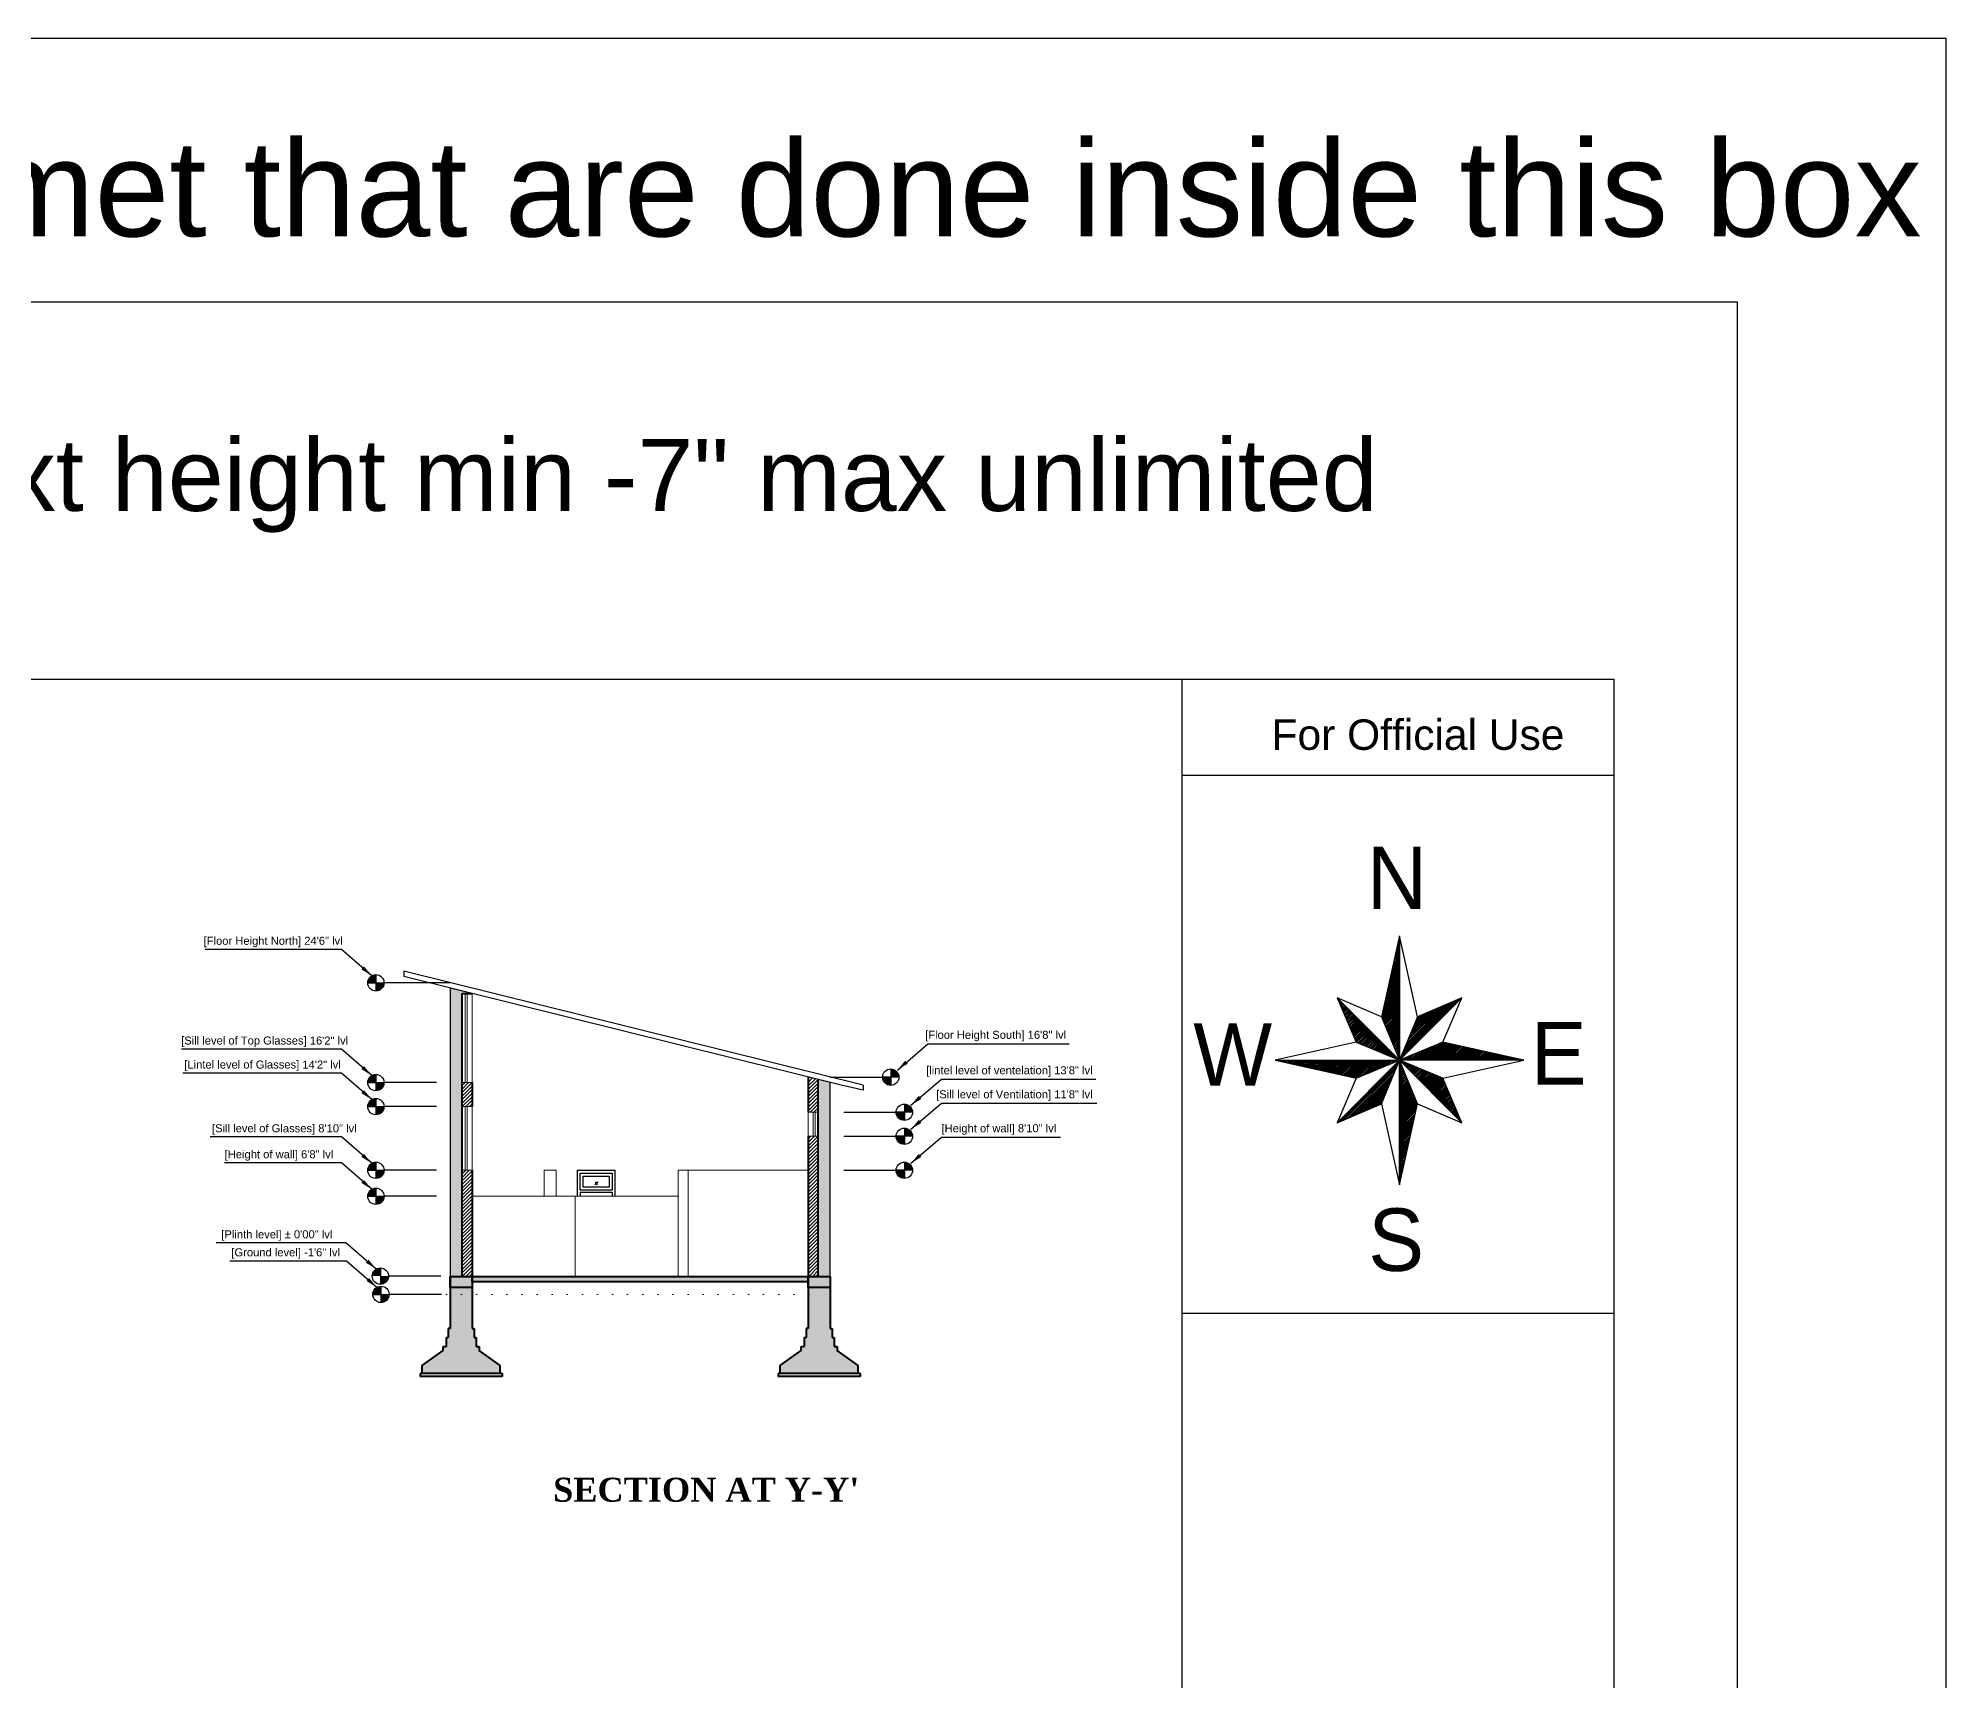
# Model space of a CAD drawing. Header units: inches. Extents: x -6800 to 96653, y -25814 to 17379.
# Drawn here: x 35333 to 37240, y 690 to 2332 of the extents above; entities that cross this region are included whole.
import ezdxf

# ---------------------------------------------------------------- set-up
doc = ezdxf.new("R2010")
doc.units = ezdxf.units.IN
doc.header["$MEASUREMENT"] = 0
doc.linetypes.add('ACAD_ISO07W100', pattern=[3, 0, -3])
doc.layers.add('0 @ 1', color=7, linetype='Continuous')
doc.layers.add('doors', color=52, linetype='Continuous')
for name, color, linetype, lineweight in [('dimension', 50, 'Continuous', 20), ('furniture', 44, 'Continuous', 15), ('Page Format', 7, 'Continuous', 25), ('section', 24, 'Continuous', 40), ('Win ele', 211, 'Continuous', 15), ('windows', 4, 'Continuous', 13)]:
    doc.layers.add(name, color=color, linetype=linetype, lineweight=lineweight)
doc.styles.add('GOTHICE', font='gothice')
doc.styles.get("Standard").update_dxf_attribs({"font": 'arial.ttf'})
doc.dimstyles.get("Standard").update_dxf_attribs({"dimtxt": 7, "dimasz": 4, "dimexe": 2, "dimexo": 2, "dimgap": 2, "dimtad": 1, "dimdec": 0, "dimzin": 0, "dimdsep": 46, "dimlunit": 4, "dimtxsty": 'Standard', "dimblk": 'ARCHTICK', "dimcen": 0.25, "dimclrd": 256, "dimclre": 256, "dimclrt": 256, "dimadec": 0, "dimazin": 0, "dimtfac": 1, "dimtdec": 0, "dimtofl": 0, "dimtmove": 0, "dimatfit": 3, "dimfxl": 1, "dimfxlon": 1, "dimtolj": 1, "dimtzin": 0, "dimlwd": -1, "dimlwe": -1, "dimarcsym": 1})

# ---------------------------------------------------------------- blocks, each defined once
blk = doc.blocks.new('_ArchTick')
at = {"color": 0, "linetype": 'ByBlock', "const_width": 0.15}
blk.add_lwpolyline([(-0.5, -0.5), (0.5, 0.5)], dxfattribs=at)
blk = doc.blocks.new('*X360')
at = {"color": 0}
for p, q in [((15.32, 10.228), (16.001, 10.909)), ((15.332, 10.259), (15.97, 10.896)), ((15.345, 10.289), (15.939, 10.883)), ((15.357, 10.319), (15.908, 10.87)), ((15.37, 10.349), (15.877, 10.857)), ((15.382, 10.379), (15.846, 10.843)), ((15.395, 10.409), (15.815, 10.83)), ((15.407, 10.44), (15.784, 10.817)), ((15.42, 10.47), (15.754, 10.804)), ((15.432, 10.5), (15.723, 10.791)), ((15.445, 10.53), (15.692, 10.777)), ((15.457, 10.56), (15.661, 10.764)), ((15.47, 10.591), (15.63, 10.751)), ((15.482, 10.621), (15.599, 10.738)), ((15.495, 10.651), (15.568, 10.725)), ((15.507, 10.681), (15.537, 10.711))]:
    blk.add_line(p, q, dxfattribs=at)
blk = doc.blocks.new('*X359')
at = {"color": 0}
for p, q in [((15.361, 10.217), (15.393, 10.249)), ((15.378, 10.217), (15.424, 10.262)), ((15.396, 10.217), (15.454, 10.274)), ((15.414, 10.217), (15.484, 10.287)), ((15.432, 10.217), (15.514, 10.299)), ((15.449, 10.217), (15.544, 10.312)), ((15.467, 10.217), (15.574, 10.324)), ((15.485, 10.217), (15.605, 10.337)), ((15.502, 10.217), (15.635, 10.349)), ((15.52, 10.217), (15.665, 10.362)), ((15.538, 10.217), (15.695, 10.374)), ((15.555, 10.217), (15.725, 10.387)), ((15.573, 10.217), (15.756, 10.399)), ((15.591, 10.217), (15.786, 10.412)), ((15.608, 10.217), (15.808, 10.416)), ((15.626, 10.217), (15.822, 10.413)), ((15.644, 10.217), (15.837, 10.41)), ((15.661, 10.217), (15.851, 10.406)), ((15.679, 10.217), (15.866, 10.403)), ((15.697, 10.217), (15.88, 10.4)), ((15.714, 10.217), (15.895, 10.397)), ((15.732, 10.217), (15.909, 10.394)), ((15.75, 10.217), (15.924, 10.39)), ((15.767, 10.217), (15.938, 10.387)), ((15.785, 10.217), (15.952, 10.384)), ((15.803, 10.217), (15.967, 10.381)), ((15.82, 10.217), (15.981, 10.378)), ((15.838, 10.217), (15.996, 10.374)), ((15.856, 10.217), (16.01, 10.371)), ((15.873, 10.217), (16.025, 10.368)), ((15.891, 10.217), (16.039, 10.365)), ((15.909, 10.217), (16.054, 10.362)), ((15.926, 10.217), (16.068, 10.358)), ((15.944, 10.217), (16.083, 10.355)), ((15.962, 10.217), (16.097, 10.352)), ((15.98, 10.217), (16.112, 10.349)), ((15.997, 10.217), (16.126, 10.346)), ((16.015, 10.217), (16.141, 10.342)), ((16.033, 10.217), (16.155, 10.339)), ((16.05, 10.217), (16.17, 10.336)), ((16.068, 10.217), (16.184, 10.333)), ((16.086, 10.217), (16.198, 10.329)), ((16.103, 10.217), (16.213, 10.326)), ((16.121, 10.217), (16.227, 10.323)), ((16.139, 10.217), (16.242, 10.32)), ((16.156, 10.217), (16.256, 10.317)), ((16.174, 10.217), (16.271, 10.313)), ((16.192, 10.217), (16.285, 10.31)), ((16.209, 10.217), (16.3, 10.307)), ((16.227, 10.217), (16.314, 10.304)), ((16.245, 10.217), (16.329, 10.301)), ((16.262, 10.217), (16.343, 10.297)), ((16.28, 10.217), (16.358, 10.294)), ((16.298, 10.217), (16.372, 10.291)), ((16.315, 10.217), (16.387, 10.288)), ((16.333, 10.217), (16.401, 10.285)), ((16.351, 10.217), (16.415, 10.281)), ((16.368, 10.217), (16.43, 10.278)), ((16.386, 10.217), (16.444, 10.275)), ((16.404, 10.217), (16.459, 10.272)), ((16.421, 10.217), (16.473, 10.269)), ((16.439, 10.217), (16.488, 10.265)), ((16.457, 10.217), (16.502, 10.262)), ((16.474, 10.217), (16.517, 10.259)), ((16.492, 10.217), (16.531, 10.256)), ((16.51, 10.217), (16.546, 10.252)), ((16.528, 10.217), (16.56, 10.249)), ((15.325, 10.217), (15.333, 10.224)), ((15.343, 10.217), (15.363, 10.237)), ((16.545, 10.217), (16.575, 10.246)), ((16.563, 10.217), (16.589, 10.243)), ((16.581, 10.217), (16.604, 10.24)), ((16.598, 10.217), (16.618, 10.236)), ((16.616, 10.217), (16.633, 10.233)), ((16.634, 10.217), (16.647, 10.23)), ((16.651, 10.217), (16.661, 10.227)), ((16.669, 10.217), (16.676, 10.224)), ((16.687, 10.217), (16.69, 10.22)), ((16.704, 10.217), (16.705, 10.217))]:
    blk.add_line(p, q, dxfattribs=at)
blk = doc.blocks.new('*X358')
at = {"color": 0}
for p, q in [((15.32, 10.211), (15.322, 10.213)), ((15.329, 10.202), (15.335, 10.208)), ((15.338, 10.194), (15.347, 10.203)), ((15.347, 10.185), (15.36, 10.198)), ((15.355, 10.176), (15.372, 10.193)), ((15.364, 10.167), (15.385, 10.188)), ((15.373, 10.158), (15.397, 10.182)), ((15.382, 10.149), (15.41, 10.177)), ((15.391, 10.141), (15.422, 10.172)), ((15.4, 10.132), (15.435, 10.167)), ((15.408, 10.123), (15.447, 10.162)), ((15.417, 10.114), (15.46, 10.156)), ((15.426, 10.105), (15.472, 10.151)), ((15.435, 10.096), (15.485, 10.146)), ((15.444, 10.087), (15.497, 10.141)), ((15.453, 10.079), (15.51, 10.136)), ((15.461, 10.07), (15.522, 10.131)), ((15.47, 10.061), (15.535, 10.125)), ((15.479, 10.052), (15.547, 10.12)), ((15.488, 10.043), (15.56, 10.115)), ((15.497, 10.034), (15.572, 10.11)), ((15.506, 10.026), (15.585, 10.105)), ((15.515, 10.017), (15.597, 10.1)), ((15.523, 10.008), (15.61, 10.094)), ((15.532, 9.999), (15.622, 10.089)), ((15.541, 9.99), (15.635, 10.084)), ((15.55, 9.981), (15.647, 10.079)), ((15.559, 9.973), (15.66, 10.074)), ((15.568, 9.964), (15.672, 10.068)), ((15.576, 9.955), (15.685, 10.063)), ((15.585, 9.946), (15.697, 10.058)), ((15.594, 9.937), (15.71, 10.053)), ((15.603, 9.928), (15.722, 10.048)), ((15.612, 9.92), (15.735, 10.043)), ((15.621, 9.911), (15.747, 10.037)), ((15.629, 9.902), (15.76, 10.032)), ((15.638, 9.893), (15.772, 10.027)), ((15.647, 9.884), (15.785, 10.022)), ((15.656, 9.875), (15.797, 10.017)), ((15.665, 9.867), (15.804, 10.006)), ((15.674, 9.858), (15.81, 9.994)), ((15.682, 9.849), (15.815, 9.981)), ((15.691, 9.84), (15.82, 9.969)), ((15.7, 9.831), (15.826, 9.957)), ((15.709, 9.822), (15.831, 9.944)), ((15.718, 9.813), (15.836, 9.932)), ((15.727, 9.805), (15.841, 9.919)), ((15.735, 9.796), (15.847, 9.907)), ((15.744, 9.787), (15.852, 9.895)), ((15.753, 9.778), (15.857, 9.882)), ((15.762, 9.769), (15.863, 9.87)), ((15.771, 9.76), (15.868, 9.857)), ((15.78, 9.752), (15.873, 9.845)), ((15.789, 9.743), (15.878, 9.833)), ((15.797, 9.734), (15.884, 9.82)), ((15.806, 9.725), (15.889, 9.808)), ((15.815, 9.716), (15.894, 9.796)), ((15.824, 9.707), (15.9, 9.783)), ((15.833, 9.699), (15.905, 9.771)), ((15.842, 9.69), (15.91, 9.758)), ((15.85, 9.681), (15.916, 9.746)), ((15.859, 9.672), (15.921, 9.734)), ((15.868, 9.663), (15.926, 9.721)), ((15.877, 9.654), (15.931, 9.709)), ((15.886, 9.646), (15.937, 9.696)), ((15.895, 9.637), (15.942, 9.684)), ((15.903, 9.628), (15.947, 9.672)), ((15.912, 9.619), (15.953, 9.659)), ((15.921, 9.61), (15.958, 9.647)), ((15.93, 9.601), (15.963, 9.635)), ((15.939, 9.592), (15.968, 9.622)), ((15.948, 9.584), (15.974, 9.61)), ((15.956, 9.575), (15.979, 9.597)), ((15.965, 9.566), (15.984, 9.585)), ((15.974, 9.557), (15.99, 9.573)), ((15.983, 9.548), (15.995, 9.56)), ((15.992, 9.539), (16, 9.548)), ((16.001, 9.531), (16.006, 9.535)), ((16.009, 9.522), (16.011, 9.523))]:
    blk.add_line(p, q, dxfattribs=at)
blk = doc.blocks.new('*X357')
at = {"color": 0}
for p, q in [((15.315, 10.206), (15.318, 10.209)), ((15.315, 10.188), (15.323, 10.196)), ((15.315, 10.17), (15.328, 10.184)), ((15.315, 10.153), (15.333, 10.171)), ((15.315, 10.135), (15.339, 10.159)), ((15.315, 10.117), (15.344, 10.146)), ((15.315, 10.1), (15.349, 10.134)), ((15.315, 10.082), (15.354, 10.121)), ((15.315, 10.064), (15.359, 10.109)), ((15.315, 10.047), (15.364, 10.096)), ((15.315, 10.029), (15.37, 10.084)), ((15.315, 10.011), (15.375, 10.071)), ((15.315, 9.994), (15.38, 10.059)), ((15.315, 9.976), (15.385, 10.046)), ((15.315, 9.958), (15.39, 10.034)), ((15.315, 9.941), (15.395, 10.021)), ((15.315, 9.923), (15.401, 10.009)), ((15.315, 9.905), (15.406, 9.996)), ((15.315, 9.888), (15.411, 9.984)), ((15.315, 9.87), (15.416, 9.971)), ((15.315, 9.852), (15.421, 9.959)), ((15.315, 9.835), (15.427, 9.946)), ((15.315, 9.817), (15.432, 9.934)), ((15.315, 9.799), (15.437, 9.921)), ((15.315, 9.782), (15.442, 9.909)), ((15.315, 9.764), (15.447, 9.896)), ((15.315, 9.746), (15.452, 9.884)), ((15.315, 9.729), (15.458, 9.871)), ((15.315, 9.711), (15.463, 9.859)), ((15.315, 9.693), (15.468, 9.846)), ((15.315, 9.676), (15.473, 9.834)), ((15.315, 9.658), (15.478, 9.821)), ((15.315, 9.64), (15.484, 9.809)), ((15.315, 9.622), (15.489, 9.796)), ((15.315, 9.605), (15.494, 9.784)), ((15.315, 9.587), (15.499, 9.771)), ((15.315, 9.569), (15.504, 9.759)), ((15.315, 9.552), (15.509, 9.746)), ((15.315, 9.534), (15.515, 9.734)), ((15.315, 9.516), (15.512, 9.714)), ((15.315, 9.499), (15.507, 9.691)), ((15.315, 9.481), (15.502, 9.668)), ((15.315, 9.463), (15.497, 9.646)), ((15.315, 9.446), (15.492, 9.623)), ((15.315, 9.428), (15.487, 9.6)), ((15.315, 9.41), (15.482, 9.577)), ((15.315, 9.393), (15.477, 9.555)), ((15.315, 9.375), (15.472, 9.532)), ((15.315, 9.357), (15.467, 9.509)), ((15.315, 9.34), (15.462, 9.487)), ((15.315, 9.322), (15.457, 9.464)), ((15.315, 9.304), (15.452, 9.441)), ((15.315, 9.287), (15.447, 9.418)), ((15.315, 9.269), (15.442, 9.396)), ((15.315, 9.251), (15.436, 9.373)), ((15.315, 9.234), (15.431, 9.35)), ((15.315, 9.216), (15.426, 9.328)), ((15.315, 9.198), (15.421, 9.305)), ((15.315, 9.181), (15.416, 9.282)), ((15.315, 9.163), (15.411, 9.259)), ((15.315, 9.145), (15.406, 9.237)), ((15.315, 9.128), (15.401, 9.214)), ((15.315, 9.11), (15.396, 9.191)), ((15.315, 9.092), (15.391, 9.169)), ((15.315, 9.074), (15.386, 9.146)), ((15.315, 9.057), (15.381, 9.123)), ((15.315, 9.039), (15.376, 9.1)), ((15.315, 9.021), (15.371, 9.078)), ((15.315, 9.004), (15.366, 9.055)), ((15.315, 8.986), (15.361, 9.032)), ((15.315, 8.968), (15.356, 9.01)), ((15.315, 8.951), (15.351, 8.987)), ((15.315, 8.933), (15.346, 8.964)), ((15.315, 8.915), (15.341, 8.941)), ((15.315, 8.898), (15.336, 8.919)), ((15.315, 8.88), (15.331, 8.896)), ((15.315, 8.862), (15.326, 8.873)), ((15.315, 8.845), (15.321, 8.851)), ((15.315, 8.827), (15.316, 8.828))]:
    blk.add_line(p, q, dxfattribs=at)
blk = doc.blocks.new('*X356')
at = {"color": 0}
for p, q in [((14.635, 9.527), (15.307, 10.198)), ((14.666, 9.54), (15.295, 10.168)), ((14.697, 9.553), (15.282, 10.138)), ((14.728, 9.566), (15.27, 10.108)), ((14.759, 9.579), (15.257, 10.078)), ((14.79, 9.593), (15.245, 10.047)), ((14.821, 9.606), (15.232, 10.017)), ((14.852, 9.619), (15.22, 9.987)), ((14.882, 9.632), (15.207, 9.957)), ((14.913, 9.645), (15.195, 9.927)), ((14.944, 9.659), (15.182, 9.896)), ((14.975, 9.672), (15.17, 9.866)), ((15.006, 9.685), (15.157, 9.836)), ((15.037, 9.698), (15.145, 9.806)), ((15.068, 9.711), (15.132, 9.776)), ((15.099, 9.725), (15.12, 9.746))]:
    blk.add_line(p, q, dxfattribs=at)
blk = doc.blocks.new('*X355')
at = {"color": 0}
for p, q in [((13.928, 10.215), (13.929, 10.217)), ((13.942, 10.212), (13.947, 10.217)), ((13.957, 10.209), (13.964, 10.217)), ((13.971, 10.206), (13.982, 10.217)), ((13.985, 10.202), (14, 10.217)), ((14, 10.199), (14.017, 10.217)), ((14.014, 10.196), (14.035, 10.217)), ((14.029, 10.193), (14.053, 10.217)), ((14.043, 10.19), (14.07, 10.217)), ((14.058, 10.186), (14.088, 10.217)), ((14.072, 10.183), (14.106, 10.217)), ((14.087, 10.18), (14.123, 10.217)), ((14.101, 10.177), (14.141, 10.217)), ((14.116, 10.174), (14.159, 10.217)), ((14.13, 10.17), (14.176, 10.217)), ((14.145, 10.167), (14.194, 10.217)), ((14.159, 10.164), (14.212, 10.217)), ((14.174, 10.161), (14.229, 10.217)), ((14.188, 10.158), (14.247, 10.217)), ((14.203, 10.154), (14.265, 10.217)), ((14.217, 10.151), (14.282, 10.217)), ((14.231, 10.148), (14.3, 10.217)), ((14.246, 10.145), (14.318, 10.217)), ((14.26, 10.142), (14.335, 10.217)), ((14.275, 10.138), (14.353, 10.217)), ((14.289, 10.135), (14.371, 10.217)), ((14.304, 10.132), (14.389, 10.217)), ((14.318, 10.129), (14.406, 10.217)), ((14.333, 10.125), (14.424, 10.217)), ((14.347, 10.122), (14.442, 10.217)), ((14.362, 10.119), (14.459, 10.217)), ((14.376, 10.116), (14.477, 10.217)), ((14.391, 10.113), (14.495, 10.217)), ((14.405, 10.109), (14.512, 10.217)), ((14.42, 10.106), (14.53, 10.217)), ((14.434, 10.103), (14.548, 10.217)), ((14.449, 10.1), (14.565, 10.217)), ((14.463, 10.097), (14.583, 10.217)), ((14.477, 10.093), (14.601, 10.217)), ((14.492, 10.09), (14.618, 10.217)), ((14.506, 10.087), (14.636, 10.217)), ((14.521, 10.084), (14.654, 10.217)), ((14.535, 10.081), (14.671, 10.217)), ((14.55, 10.077), (14.689, 10.217)), ((14.564, 10.074), (14.707, 10.217)), ((14.579, 10.071), (14.724, 10.217)), ((14.593, 10.068), (14.742, 10.217)), ((14.608, 10.065), (14.76, 10.217)), ((14.622, 10.061), (14.777, 10.217)), ((14.637, 10.058), (14.795, 10.217)), ((14.651, 10.055), (14.813, 10.217)), ((14.666, 10.052), (14.83, 10.217)), ((14.68, 10.048), (14.848, 10.217)), ((14.694, 10.045), (14.866, 10.217)), ((14.709, 10.042), (14.883, 10.217)), ((14.723, 10.039), (14.901, 10.217)), ((14.738, 10.036), (14.919, 10.217)), ((14.752, 10.032), (14.937, 10.217)), ((14.767, 10.029), (14.954, 10.217)), ((14.781, 10.026), (14.972, 10.217)), ((14.796, 10.023), (14.99, 10.217)), ((14.81, 10.02), (15.007, 10.217)), ((14.825, 10.016), (15.025, 10.217)), ((14.85, 10.024), (15.043, 10.217)), ((14.88, 10.037), (15.06, 10.217)), ((14.911, 10.049), (15.078, 10.217)), ((14.941, 10.062), (15.096, 10.217)), ((14.971, 10.074), (15.113, 10.217)), ((15.001, 10.087), (15.131, 10.217)), ((15.031, 10.099), (15.149, 10.217)), ((15.061, 10.112), (15.166, 10.217)), ((15.092, 10.124), (15.184, 10.217)), ((15.122, 10.137), (15.202, 10.217)), ((15.152, 10.149), (15.219, 10.217)), ((15.182, 10.162), (15.237, 10.217)), ((15.212, 10.174), (15.255, 10.217)), ((15.243, 10.187), (15.272, 10.217)), ((15.273, 10.199), (15.29, 10.217)), ((15.303, 10.212), (15.308, 10.217))]:
    blk.add_line(p, q, dxfattribs=at)
blk = doc.blocks.new('*X354')
at = {"color": 0}
for p, q in [((14.62, 10.907), (14.622, 10.909)), ((14.625, 10.895), (14.631, 10.901)), ((14.63, 10.883), (14.639, 10.892)), ((14.636, 10.87), (14.648, 10.883)), ((14.641, 10.858), (14.657, 10.874)), ((14.646, 10.845), (14.666, 10.865)), ((14.651, 10.833), (14.675, 10.856)), ((14.657, 10.821), (14.684, 10.848)), ((14.662, 10.808), (14.693, 10.839)), ((14.667, 10.796), (14.701, 10.83)), ((14.673, 10.784), (14.71, 10.821)), ((14.678, 10.771), (14.719, 10.812)), ((14.683, 10.759), (14.728, 10.803)), ((14.689, 10.746), (14.737, 10.795)), ((14.694, 10.734), (14.746, 10.786)), ((14.699, 10.722), (14.754, 10.777)), ((14.704, 10.709), (14.763, 10.768)), ((14.71, 10.697), (14.772, 10.759)), ((14.715, 10.685), (14.781, 10.75)), ((14.72, 10.672), (14.79, 10.742)), ((14.726, 10.66), (14.799, 10.733)), ((14.731, 10.647), (14.807, 10.724)), ((14.736, 10.635), (14.816, 10.715)), ((14.741, 10.623), (14.825, 10.706)), ((14.747, 10.61), (14.834, 10.697)), ((14.752, 10.598), (14.843, 10.689)), ((14.757, 10.585), (14.852, 10.68)), ((14.763, 10.573), (14.86, 10.671)), ((14.768, 10.561), (14.869, 10.662)), ((14.773, 10.548), (14.878, 10.653)), ((14.779, 10.536), (14.887, 10.644)), ((14.784, 10.524), (14.896, 10.635)), ((14.789, 10.511), (14.905, 10.627)), ((14.794, 10.499), (14.913, 10.618)), ((14.8, 10.486), (14.922, 10.609)), ((14.805, 10.474), (14.931, 10.6)), ((14.81, 10.462), (14.94, 10.591)), ((14.816, 10.449), (14.949, 10.582)), ((14.821, 10.437), (14.958, 10.574)), ((14.826, 10.424), (14.967, 10.565)), ((14.835, 10.415), (14.975, 10.556)), ((14.847, 10.41), (14.984, 10.547)), ((14.86, 10.405), (14.993, 10.538)), ((14.872, 10.4), (15.002, 10.529)), ((14.885, 10.395), (15.011, 10.521)), ((14.897, 10.389), (15.02, 10.512)), ((14.91, 10.384), (15.028, 10.503)), ((14.922, 10.379), (15.037, 10.494)), ((14.935, 10.374), (15.046, 10.485)), ((14.947, 10.369), (15.055, 10.476)), ((14.96, 10.364), (15.064, 10.468)), ((14.972, 10.358), (15.073, 10.459)), ((14.985, 10.353), (15.081, 10.45)), ((14.997, 10.348), (15.09, 10.441)), ((15.01, 10.343), (15.099, 10.432)), ((15.022, 10.338), (15.108, 10.423)), ((15.035, 10.333), (15.117, 10.415)), ((15.047, 10.327), (15.126, 10.406)), ((15.06, 10.322), (15.134, 10.397)), ((15.072, 10.317), (15.143, 10.388)), ((15.085, 10.312), (15.152, 10.379)), ((15.097, 10.307), (15.161, 10.37)), ((15.11, 10.301), (15.17, 10.361)), ((15.122, 10.296), (15.179, 10.353)), ((15.135, 10.291), (15.187, 10.344)), ((15.147, 10.286), (15.196, 10.335)), ((15.16, 10.281), (15.205, 10.326)), ((15.172, 10.276), (15.214, 10.317)), ((15.185, 10.27), (15.223, 10.308)), ((15.197, 10.265), (15.232, 10.3)), ((15.21, 10.26), (15.241, 10.291)), ((15.222, 10.255), (15.249, 10.282)), ((15.235, 10.25), (15.258, 10.273)), ((15.247, 10.245), (15.267, 10.264)), ((15.26, 10.239), (15.276, 10.255)), ((15.272, 10.234), (15.285, 10.247)), ((15.285, 10.229), (15.294, 10.238)), ((15.297, 10.224), (15.302, 10.229)), ((15.31, 10.219), (15.311, 10.22))]:
    blk.add_line(p, q, dxfattribs=at)
blk = doc.blocks.new('*X353')
at = {"color": 0}
for p, q in [((15.293, 11.51), (15.315, 11.532)), ((15.298, 11.532), (15.315, 11.549)), ((15.303, 11.555), (15.315, 11.567)), ((15.308, 11.578), (15.315, 11.585)), ((15.313, 11.6), (15.315, 11.602)), ((15.232, 11.237), (15.315, 11.32)), ((15.237, 11.26), (15.315, 11.337)), ((15.242, 11.282), (15.315, 11.355)), ((15.247, 11.305), (15.315, 11.373)), ((15.252, 11.328), (15.315, 11.39)), ((15.257, 11.351), (15.315, 11.408)), ((15.262, 11.373), (15.315, 11.426)), ((15.267, 11.396), (15.315, 11.443)), ((15.272, 11.419), (15.315, 11.461)), ((15.277, 11.441), (15.315, 11.479)), ((15.282, 11.464), (15.315, 11.496)), ((15.287, 11.487), (15.315, 11.514)), ((15.172, 10.964), (15.315, 11.107)), ((15.177, 10.987), (15.315, 11.125)), ((15.182, 11.01), (15.315, 11.143)), ((15.187, 11.033), (15.315, 11.16)), ((15.192, 11.055), (15.315, 11.178)), ((15.197, 11.078), (15.315, 11.196)), ((15.202, 11.101), (15.315, 11.213)), ((15.207, 11.123), (15.315, 11.231)), ((15.212, 11.146), (15.315, 11.249)), ((15.217, 11.169), (15.315, 11.266)), ((15.222, 11.192), (15.315, 11.284)), ((15.227, 11.214), (15.315, 11.302)), ((15.116, 10.715), (15.315, 10.913)), ((15.116, 10.696), (15.315, 10.895)), ((15.121, 10.737), (15.315, 10.931)), ((15.126, 10.76), (15.315, 10.948)), ((15.131, 10.783), (15.315, 10.966)), ((15.136, 10.805), (15.315, 10.984)), ((15.141, 10.828), (15.315, 11.001)), ((15.146, 10.851), (15.315, 11.019)), ((15.152, 10.874), (15.315, 11.037)), ((15.157, 10.896), (15.315, 11.054)), ((15.162, 10.919), (15.315, 11.072)), ((15.167, 10.942), (15.315, 11.09)), ((15.121, 10.684), (15.315, 10.878)), ((15.126, 10.671), (15.315, 10.86)), ((15.131, 10.659), (15.315, 10.842)), ((15.137, 10.646), (15.315, 10.825)), ((15.142, 10.634), (15.315, 10.807)), ((15.147, 10.621), (15.315, 10.789)), ((15.152, 10.609), (15.315, 10.772)), ((15.157, 10.596), (15.315, 10.754)), ((15.163, 10.584), (15.315, 10.736)), ((15.168, 10.571), (15.315, 10.718)), ((15.173, 10.559), (15.315, 10.701)), ((15.178, 10.546), (15.315, 10.683)), ((15.183, 10.534), (15.315, 10.665)), ((15.188, 10.521), (15.315, 10.648)), ((15.194, 10.509), (15.315, 10.63)), ((15.199, 10.496), (15.315, 10.612)), ((15.204, 10.484), (15.315, 10.595)), ((15.209, 10.471), (15.315, 10.577)), ((15.214, 10.459), (15.315, 10.559)), ((15.219, 10.446), (15.315, 10.542)), ((15.225, 10.434), (15.315, 10.524)), ((15.23, 10.421), (15.315, 10.506)), ((15.235, 10.409), (15.315, 10.489)), ((15.24, 10.396), (15.315, 10.471)), ((15.245, 10.384), (15.315, 10.453)), ((15.251, 10.371), (15.315, 10.436)), ((15.256, 10.359), (15.315, 10.418)), ((15.261, 10.346), (15.315, 10.4)), ((15.266, 10.334), (15.315, 10.383)), ((15.271, 10.321), (15.315, 10.365)), ((15.276, 10.309), (15.315, 10.347)), ((15.282, 10.296), (15.315, 10.33)), ((15.287, 10.284), (15.315, 10.312)), ((15.292, 10.271), (15.315, 10.294)), ((15.297, 10.259), (15.315, 10.277)), ((15.302, 10.246), (15.315, 10.259)), ((15.307, 10.234), (15.315, 10.241)), ((15.313, 10.221), (15.315, 10.224))]:
    blk.add_line(p, q, dxfattribs=at)

msp = doc.modelspace()

# ---------------------------------------------------------------- hatches: boundary and pattern name
at = {"ltscale": 10, "transparency": 33554687}
h = msp.add_hatch(color=0, dxfattribs=at)
h.dxf.hatch_style = 1
h.paths.add_polyline_path([(35670.7, 1396, 0.414214), (35662.5, 1387.8), (35670.7, 1387.8)])
h.paths.add_polyline_path([(35678.9, 1387.8), (35670.7, 1387.8), (35670.7, 1379.7, 0.414214)])
at = {"true_color": 0xf8991e, "transparency": 33554534}
h = msp.add_hatch(color=30, dxfattribs=at)
h.dxf.hatch_style = 1
h.paths.add_polyline_path([(35756.9, 1377.1), (35766.9, 1377.1), (35766.9, 1377.1), (35744.9, 1382.6), (35744.9, 1094.3), (35756.9, 1094.3)])
at = {"ltscale": 10, "transparency": 33554687}
h = msp.add_hatch(color=0, dxfattribs=at)
h.dxf.hatch_style = 1
h.paths.add_polyline_path([(36185.4, 1301.7), (36185.4, 1293.5), (36193.6, 1293.5, 0.414214)])
h.paths.add_polyline_path([(36185.4, 1293.5), (36177.2, 1293.5, 0.414214), (36185.4, 1285.4)])
h = msp.add_hatch(color=0, dxfattribs=at)
h.dxf.hatch_style = 1
h.paths.add_polyline_path([(35670.7, 1296.3, 0.414214), (35662.5, 1288.1), (35670.7, 1288.1)])
h.paths.add_polyline_path([(35678.9, 1288.1), (35670.7, 1288.1), (35670.7, 1279.9, 0.414214)])
at = {"lineweight": 0, "transparency": 33554687}
h = msp.add_hatch(dxfattribs=at)
h.set_pattern_fill('ANSI31', color=0, scale=20)
h.set_pattern_definition([(45, (24925.4567, 964.89), (-1.76776695, 1.76776695), [])])
h.paths.add_polyline_path([(35766.9, 1288.1), (35756.9, 1288.1), (35756.9, 1264.1), (35766.9, 1264.1)])
h.paths.add_polyline_path([(35766.9, 1200.4), (35756.9, 1200.4), (35756.9, 1094.4), (35766.9, 1094.4)])
h.paths.add_polyline_path([(36112.9, 1234.4), (36102.9, 1234.4), (36102.9, 1094.4), (36112.9, 1094.4)])
h.paths.add_polyline_path([(36112.9, 1291.3), (36102.9, 1293.8), (36102.9, 1258.4), (36112.9, 1258.4)])
at = {"ltscale": 10, "transparency": 33554687}
h = msp.add_hatch(color=0, dxfattribs=at)
h.dxf.hatch_style = 1
h.paths.add_polyline_path([(35670.7, 1272.3, 0.414214), (35662.5, 1264.1), (35670.7, 1264.1)])
h.paths.add_polyline_path([(35678.9, 1264.1), (35670.7, 1264.1), (35670.7, 1255.9, 0.414214)])
h = msp.add_hatch(color=0, dxfattribs=at)
h.dxf.hatch_style = 1
h.paths.add_polyline_path([(36199, 1266.5), (36199, 1258.4), (36207.2, 1258.4, 0.414214)])
h.paths.add_polyline_path([(36199, 1258.4), (36190.8, 1258.4, 0.414214), (36199, 1250.2)])
h = msp.add_hatch(color=0, dxfattribs=at)
h.dxf.hatch_style = 1
h.paths.add_polyline_path([(36199, 1242.5), (36199, 1234.4), (36207.2, 1234.4, 0.414214)])
h.paths.add_polyline_path([(36199, 1234.4), (36190.8, 1234.4, 0.414214), (36199, 1226.2)])
h = msp.add_hatch(color=0, dxfattribs=at)
h.dxf.hatch_style = 1
h.paths.add_polyline_path([(35670.7, 1208.5, 0.414214), (35662.5, 1200.4), (35670.7, 1200.4)])
h.paths.add_polyline_path([(35678.9, 1200.4), (35670.7, 1200.4), (35670.7, 1192.2, 0.414214)])
h = msp.add_hatch(color=0, dxfattribs=at)
h.dxf.hatch_style = 1
h.paths.add_polyline_path([(36199, 1208.5), (36199, 1200.4), (36207.2, 1200.4, 0.414214)])
h.paths.add_polyline_path([(36199, 1200.4), (36190.8, 1200.4, 0.414214), (36199, 1192.2)])
h = msp.add_hatch(color=0, dxfattribs=at)
h.dxf.hatch_style = 1
h.paths.add_polyline_path([(35670.7, 1182.5, 0.414214), (35662.5, 1174.4), (35670.7, 1174.4)])
h.paths.add_polyline_path([(35678.9, 1174.4), (35670.7, 1174.4), (35670.7, 1166.2, 0.414214)])
h = msp.add_hatch(color=0, dxfattribs=at)
h.dxf.hatch_style = 1
h.paths.add_polyline_path([(35667, 1094.6), (35675.2, 1094.6), (35675.2, 1102.8, 0.414214)])
h.paths.add_polyline_path([(35675.2, 1086.4, 0.414214), (35683.4, 1094.6), (35675.2, 1094.6)])
at = {"true_color": 0xffffff, "transparency": 33554646}
h = msp.add_hatch(dxfattribs=at)
h.set_pattern_fill('AR-CONC')
h.set_pattern_definition([(50, (9212.8204, -3536.868), (7.1726018, -0.6275213), [0.75, -8.25]), (355, (9212.82, -3536.868), (-1.3875133, 7.5219213), [0.6, -6.6]), (100.451444, (9213.418, -3536.92), (5.7850885, 6.8943999), [0.637402, -7.0114211]), (46.1842, (9212.82, -3534.868), (10.6724133, -1.6551928), [1.125, -12.375]), (96.635635, (9213.71, -3535.006), (9.3466195, 9.741186), [0.9561034, -10.5171376]), (351.184164, (9212.82, -3534.868), (9.3466195, 9.741186), [0.9, -9.9]), (21, (9213.8204, -3535.368), (5.9690705, -4.0261889), [0.75, -8.25]), (326, (9213.82, -3535.368), (2.4331533, 7.2515005), [0.6, -6.6]), (71.451445, (9214.318, -3535.703), (8.4022238, 3.2253115), [0.6374019, -7.0114211]), (37.5, (9212.8204, -3536.8678), (0.12159855, 3.32893854), [0, -6.52, 0, -6.7, 0, -6.625]), (7.5, (9212.8204, -3536.868), (2.63069537, 3.9441171), [0, -3.82, 0, -6.37, 0, -2.525]), (327.5, (9210.5904, -3536.8678), (5.33822436, -0.22554872), [0, -2.5, 0, -7.8, 0, -10.35]), (317.5, (9209.5904, -3536.868), (5.8318617, 1.0010498), [0, -3.25, 0, -5.18, 0, -7.35])])
h.paths.add_polyline_path([(36102.9, 1094.4), (35766.9, 1094.4), (35766.9, 1089.3), (36102.9, 1089.3)])
h.paths.add_polyline_path([(35766.9, 1089.3), (35766.8, 1094.4), (35756.9, 1094.3), (35756.9, 1094.3), (35744.9, 1094.3), (35744.9, 1083.3), (35766.9, 1083.3)])
h.paths.add_polyline_path([(35766.9, 1076.3), (35744.9, 1076.3), (35744.9, 1042.3), (35742.9, 1042.3), (35742.9, 1033.3), (35740.9, 1033.3), (35740.9, 1024.3), (35737.9, 1024.3), (35737.9, 1020.3), (35716.9, 1005.3), (35716.9, 997.3), (35794.9, 997.3), (35794.9, 1005.3), (35773.9, 1020.3), (35773.9, 1024.3), (35770.9, 1024.3), (35770.9, 1033.3), (35768.9, 1033.3), (35768.9, 1042.3), (35766.9, 1042.3)])
h.paths.add_polyline_path([(35766.9, 1083.3), (35744.9, 1083.3), (35744.9, 1076.3), (35766.9, 1076.3)])
h.paths.add_polyline_path([(36124.9, 1076.3), (36102.9, 1076.3), (36102.9, 1042.4), (36100.9, 1042.4), (36100.9, 1033.4), (36098.9, 1033.4), (36098.9, 1024.4), (36095.9, 1024.4), (36095.9, 1020.4), (36074.9, 1005.4), (36074.9, 997.4), (36152.9, 997.4), (36152.9, 1005.4), (36131.9, 1020.4), (36131.9, 1024.4), (36128.9, 1024.4), (36128.9, 1033.4), (36126.9, 1033.4), (36126.9, 1042.4), (36124.9, 1042.4)])
h.paths.add_polyline_path([(36124.9, 1083.4), (36102.9, 1083.4), (36102.9, 1076.3), (36124.9, 1076.3)])
h.paths.add_polyline_path([(36124.9, 1094.4), (36102.9, 1094.4), (36102.9, 1089.3), (36102.9, 1083.4), (36124.9, 1083.4)])
at = {"ltscale": 10, "transparency": 33554687}
h = msp.add_hatch(color=0, dxfattribs=at)
h.dxf.hatch_style = 1
h.paths.add_polyline_path([(35667.7, 1076.4), (35675.8, 1076.4), (35675.8, 1084.5, 0.414214)])
h.paths.add_polyline_path([(35675.8, 1068.2, 0.414214), (35684, 1076.4), (35675.8, 1076.4)])
at = {"layer": 'Win ele', "transparency": 33554526}
h = msp.add_hatch(color=256, dxfattribs=at)
h.dxf.hatch_style = 1
h.paths.add_polyline_path([(36112.9, 1094.4), (36124.9, 1094.4), (36124.9, 1288.3), (36112.9, 1291.3)])

# ---------------------------------------------------------------- linework, layer by layer
msp.add_line((36476.3, 1691.3), (36476.3, 1595.3))
at = {"transparency": 33554687}
for p, q in [((36694, 1434.8), (36676, 1353.8)), ((36712, 1353.8), (36694, 1434.8)), ((36694, 1434.8), (36694, 1310.4)), ((36157.8, 1285.4), (35698.7, 1399.3)), ((35698.7, 1399.3), (35698.7, 1394)), ((36135.8, 1285.6), (35698.7, 1394)), ((36631.6, 1372.8), (36650.6, 1328.4)), ((36676, 1353.8), (36631.6, 1372.8)), ((36631.6, 1372.8), (36694, 1310.4)), ((36756.4, 1372.8), (36694, 1310.4)), ((36756.4, 1372.8), (36712, 1353.8)), ((36737.4, 1328.4), (36756.4, 1372.8)), ((36676, 1353.8), (36694, 1310.4)), ((36712, 1353.8), (36694, 1310.4)), ((36650.6, 1328.4), (36569.6, 1310.4)), ((36650.6, 1328.4), (36694, 1310.4)), ((36737.4, 1328.4), (36694, 1310.4)), ((36818.4, 1310.4), (36737.4, 1328.4)), ((36569.6, 1310.4), (36650.6, 1292.4)), ((36569.6, 1310.4), (36694, 1310.4)), ((36631.6, 1248), (36694, 1310.4)), ((36650.6, 1292.4), (36694, 1310.4)), ((36676, 1267), (36694, 1310.4)), ((36818.4, 1310.4), (36694, 1310.4)), ((36737.4, 1292.4), (36694, 1310.4)), ((36756.4, 1248), (36694, 1310.4)), ((36712, 1267), (36694, 1310.4)), ((36694, 1185.9), (36694, 1310.4)), ((36737.4, 1292.4), (36818.4, 1310.4)), ((36124.9, 1076.4), (36124.9, 1288.3)), ((36157.8, 1280.4), (36135.8, 1285.6)), ((36157.8, 1285.4), (36157.8, 1280.4)), ((36650.6, 1292.4), (36631.6, 1248)), ((36756.4, 1248), (36737.4, 1292.4)), ((36631.6, 1248), (36676, 1267)), ((36676, 1267), (36694, 1185.9)), ((36694, 1185.9), (36712, 1267)), ((36712, 1267), (36756.4, 1248))]:
    msp.add_line(p, q, dxfattribs=at)
at = {"ltscale": 10, "transparency": 33554687}
for p, q in [((35670.7, 1396), (35670.7, 1379.7)), ((35662.5, 1387.8), (35678.9, 1387.8)), ((35744.9, 1387.8), (35678.9, 1387.8)), ((36185.4, 1301.7), (36185.4, 1285.4)), ((35662.5, 1288.1), (35678.9, 1288.1)), ((35670.7, 1296.3), (35670.7, 1279.9)), ((35731.3, 1288.1), (35678.9, 1288.1)), ((36124.9, 1293.5), (36177.2, 1293.5)), ((36193.6, 1293.5), (36177.2, 1293.5)), ((35662.5, 1264.1), (35678.9, 1264.1)), ((35670.7, 1272.3), (35670.7, 1255.9)), ((35731.3, 1264.1), (35678.9, 1264.1)), ((36199, 1266.5), (36199, 1250.2)), ((36138.4, 1258.4), (36190.8, 1258.4)), ((36207.2, 1258.4), (36190.8, 1258.4)), ((36199, 1242.5), (36199, 1226.2)), ((36138.4, 1234.4), (36190.8, 1234.4)), ((36207.2, 1234.4), (36190.8, 1234.4)), ((35670.7, 1208.5), (35670.7, 1192.2)), ((36199, 1208.5), (36199, 1192.2)), ((35662.5, 1200.4), (35678.9, 1200.4)), ((35670.7, 1182.5), (35670.7, 1166.2)), ((35731.3, 1200.4), (35678.9, 1200.4)), ((36138.4, 1200.4), (36190.8, 1200.4)), ((36207.2, 1200.4), (36190.8, 1200.4)), ((35662.5, 1174.4), (35678.9, 1174.4)), ((35731.3, 1174.4), (35678.9, 1174.4)), ((35675.2, 1102.8), (35675.2, 1086.4)), ((35735.8, 1094.6), (35683.4, 1094.6)), ((35667.7, 1076.4), (35684, 1076.4)), ((35667.7, 1076.4), (35684, 1076.4)), ((35675.8, 1084.5), (35675.8, 1068.2)), ((35736.4, 1076.4), (35684, 1076.4))]:
    msp.add_line(p, q, dxfattribs=at)
at = {"lineweight": 5, "transparency": 33554610}
for p, q in [((35744.9, 1382.6), (35744.9, 1076.4)), ((36124.9, 1076.4), (36124.9, 1288.3)), ((35744.9, 1094.3), (35756.9, 1094.3)), ((36102.9, 1094.4), (36114.9, 1094.4))]:
    msp.add_line(p, q, dxfattribs=at)
at = {"lineweight": 5, "transparency": 33554559}
for p, q in [((35838.9, 1174.4), (35838.9, 1200.4)), ((35838.9, 1200.4), (35850.9, 1200.4)), ((35850.9, 1200.4), (35850.9, 1174.4))]:
    msp.add_line(p, q, dxfattribs=at)
at = {"lineweight": 9, "transparency": 33554687}
for p, q in [((35972.9, 1094.4), (35972.9, 1200.4)), ((35972.9, 1200.4), (35982.9, 1200.4)), ((35982.9, 1094.4), (35982.9, 1200.4)), ((35982.9, 1200.4), (36102.9, 1200.4)), ((35869.9, 1174.4), (35766.9, 1174.4)), ((35869.9, 1094.4), (35869.9, 1174.4)), ((35869.9, 1174.4), (35972.9, 1174.4)), ((35972.9, 1174.4), (35972.9, 1094.4))]:
    msp.add_line(p, q, dxfattribs=at)
for points in [[(33187.3, 2332.1), (37240.2, 2332.1), (37240.2, -952), (33187.3, -952)], [(33436.6, 2068.5), (37031.6, 2068.5), (37031.6, -702.2), (33436.6, -702.2)]]:
    msp.add_lwpolyline(points, close=True)
at = {"transparency": 33554687}
for points in [[(35756.9, 1377.1), (35766.9, 1377.1), (35766.9, 1377.1), (35744.9, 1382.6), (35744.9, 1094.3), (35756.9, 1094.3), (35756.9, 1377.1)], [(36124.9, 1288.3), (36112.9, 1291.3), (36112.9, 1094.4), (36124.9, 1094.4), (36124.9, 1288.3)]]:
    msp.add_lwpolyline(points, close=True, dxfattribs=at)
at = {"transparency": 33554585}
msp.add_lwpolyline([(35877.9, 1194.4), (35903.9, 1194.4), (35903.9, 1183.4), (35877.9, 1183.4)], close=True, dxfattribs=at)
at = {"ltscale": 10, "transparency": 33554687}
for centre in [(35670.7, 1387.8), (36185.4, 1293.5), (35670.7, 1288.1), (35670.7, 1264.1), (36199, 1258.4), (36199, 1234.4), (35670.7, 1200.4), (36199, 1200.4), (35670.7, 1174.4), (35675.2, 1094.6), (35675.8, 1076.4)]:
    msp.add_circle(centre, 8.17, dxfattribs=at)
at = {"layer": 'doors', "transparency": 33554585}
for p, q in [((35871.9, 1200.4), (35871.9, 1174.4)), ((35871.9, 1200.4), (35909.9, 1200.4)), ((35909.9, 1174.4), (35909.9, 1200.4)), ((35874.9, 1178.4), (35874.9, 1174.4)), ((35874.9, 1178.4), (35906.9, 1178.4)), ((35906.9, 1178.4), (35906.9, 1174.4))]:
    msp.add_line(p, q, dxfattribs=at)
msp.add_lwpolyline([(35874.9, 1197.4), (35906.9, 1197.4), (35906.9, 1180.4), (35874.9, 1180.4)], close=True, dxfattribs=at)
at = {"layer": 'furniture', "transparency": 33554687}
for p, q in [((35892.9, 1188.9), (35889.7, 1185.9)), ((35891.4, 1188.9), (35889.8, 1187.4)), ((35892.3, 1187), (35891.1, 1185.8))]:
    msp.add_line(p, q, dxfattribs=at)
at = {"layer": 'Page Format'}
for p, q in [((33730.7, 1691.3), (36908.3, 1691.3)), ((36908.3, 1691.3), (36908.3, -555.1)), ((36476.3, 1595.3), (36476.3, -17.5)), ((36476.3, 1595.3), (36908.3, 1595.3)), ((36476.3, 1057.7), (36908.3, 1057.7))]:
    msp.add_line(p, q, dxfattribs=at)
at = {"layer": 'section', "transparency": 33554687}
for p, q in [((35756.9, 1094.3), (35756.9, 1377.1)), ((35756.9, 1377.1), (35766.9, 1377.1)), ((35766.9, 1288.1), (35766.9, 1264.1)), ((36102.9, 1293.8), (36102.9, 1258.4)), ((36112.9, 1094.4), (36112.9, 1291.3)), ((36102.9, 1234.4), (36102.9, 1094.4)), ((35766.9, 1200.4), (35766.9, 1094.4)), ((35756.9, 1094.4), (36112.9, 1094.4)), ((35766.9, 1089.3), (36102.9, 1089.3))]:
    msp.add_line(p, q, dxfattribs=at)
at = {"layer": 'section', "ltscale": 10, "transparency": 33554687}
for p, q in [((35744.9, 1094.3), (35766.9, 1094.4)), ((35744.9, 1083.3), (35744.9, 1094.3)), ((35744.9, 1094.3), (35744.9, 1083.3)), ((35766.9, 1089.3), (35766.8, 1094.4)), ((35766.8, 1094.4), (36102.9, 1094.4)), ((35766.9, 1094.4), (35766.9, 1083.3)), ((35766.9, 1094.3), (35766.9, 1083.3)), ((35766.9, 1089.3), (36102.9, 1089.3)), ((36102.9, 1083.4), (36102.9, 1094.4)), ((36102.9, 1094.4), (36124.9, 1094.4)), ((36102.9, 1094.4), (36102.9, 1083.4)), ((36102.9, 1094.4), (36102.9, 1089.3)), ((36124.9, 1094.4), (36124.9, 1083.4)), ((36124.9, 1094.4), (36124.9, 1083.4)), ((35756.9, 1083.3), (35744.9, 1083.3)), ((35766.9, 1083.3), (35744.9, 1083.3)), ((35744.9, 1083.3), (35744.9, 1042.3)), ((35766.9, 1083.3), (35766.9, 1042.3)), ((36114.9, 1083.4), (36102.9, 1083.4)), ((36124.9, 1083.4), (36102.9, 1083.4)), ((36102.9, 1083.4), (36102.9, 1042.4)), ((36124.9, 1083.4), (36124.9, 1042.4)), ((35740.9, 1033.3), (35740.9, 1024.3)), ((35740.9, 1033.3), (35742.9, 1033.3)), ((35744.9, 1042.3), (35742.9, 1042.3)), ((35742.9, 1042.3), (35742.9, 1033.3)), ((35766.9, 1042.3), (35768.9, 1042.3)), ((35768.9, 1042.3), (35768.9, 1033.3)), ((35768.9, 1033.3), (35770.9, 1033.3)), ((35770.9, 1033.3), (35770.9, 1024.3)), ((36098.9, 1033.4), (36098.9, 1024.4)), ((36098.9, 1033.4), (36100.9, 1033.4)), ((36102.9, 1042.4), (36100.9, 1042.4)), ((36100.9, 1042.4), (36100.9, 1033.4)), ((36124.9, 1042.4), (36126.9, 1042.4)), ((36126.9, 1042.4), (36126.9, 1033.4)), ((36126.9, 1033.4), (36128.9, 1033.4)), ((36128.9, 1033.4), (36128.9, 1024.4)), ((35716.9, 1005.3), (35737.9, 1020.3)), ((35737.9, 1020.3), (35737.9, 1024.3)), ((35737.9, 1024.3), (35740.9, 1024.3)), ((35770.9, 1024.3), (35773.9, 1024.3)), ((35773.9, 1024.3), (35773.9, 1020.3)), ((35794.9, 1005.3), (35773.9, 1020.3)), ((36074.9, 1005.4), (36095.9, 1020.4)), ((36095.9, 1020.4), (36095.9, 1024.4)), ((36095.9, 1024.4), (36098.9, 1024.4)), ((36128.9, 1024.4), (36131.9, 1024.4)), ((36131.9, 1024.4), (36131.9, 1020.4)), ((36152.9, 1005.4), (36131.9, 1020.4)), ((35796.9, 997.3), (35714.9, 997.3)), ((35714.9, 997.3), (35714.9, 994.3)), ((35796.9, 994.3), (35714.9, 994.3)), ((35716.9, 997.3), (35716.9, 1005.3)), ((35794.9, 997.3), (35794.9, 1005.3)), ((35796.9, 997.3), (35796.9, 994.3)), ((36154.9, 997.4), (36072.9, 997.4)), ((36072.9, 997.4), (36072.9, 994.4)), ((36154.9, 994.4), (36072.9, 994.4)), ((36074.9, 997.4), (36074.9, 1005.4)), ((36152.9, 997.4), (36152.9, 1005.4)), ((36154.9, 997.4), (36154.9, 994.4))]:
    msp.add_line(p, q, dxfattribs=at)
at = {"layer": 'section', "color": 0, "linetype": 'ACAD_ISO07W100', "lineweight": 0, "ltscale": 5, "transparency": 33554687}
msp.add_line((35741.2, 1076.4), (36130.2, 1076.4), dxfattribs=at)
at = {"layer": 'windows', "transparency": 33554687}
for p, q in [((35756.9, 1377.1), (35756.9, 1288.1)), ((35766.9, 1377.1), (35756.9, 1377.1)), ((35759.9, 1377.1), (35759.9, 1288.1)), ((35761.9, 1377.1), (35761.9, 1288.1)), ((35766.9, 1288.1), (35766.9, 1377.1)), ((35756.9, 1288.1), (35766.9, 1288.1)), ((35756.9, 1264.1), (35756.9, 1200.4)), ((35766.9, 1264.1), (35756.9, 1264.1)), ((35759.9, 1264.1), (35759.9, 1200.4)), ((35761.9, 1264.1), (35761.9, 1200.4)), ((35766.9, 1200.4), (35766.9, 1264.1)), ((36107.9, 1258.4), (36107.9, 1234.4)), ((36109.9, 1258.4), (36109.9, 1234.4)), ((35756.9, 1200.4), (35766.9, 1200.4))]:
    msp.add_line(p, q, dxfattribs=at)
msp.add_lwpolyline([(36102.9, 1258.4), (36112.9, 1258.4), (36112.9, 1234.4), (36102.9, 1234.4)], close=True, dxfattribs=at)

# ---------------------------------------------------------------- block references
at = {"transparency": 33554687, "xscale": 89.34160193124612, "yscale": 89.34160193124612, "zscale": 89.34160193124612}
for name in ['*X353', '*X354', '*X360', '*X359', '*X355', '*X356', '*X357', '*X358']:
    msp.add_blockref(name, (35325.8, 397.6), dxfattribs=at)

# ---------------------------------------------------------------- texts
at = {"transparency": 33554687, "style": 'GOTHICE'}
for s, p in [('N', (36661.2, 1461.5)), ('W', (36487.8, 1284.9)), ('E', (36825.2, 1286.1)), ('S', (36662.8, 1099.8))]:
    msp.add_text(s, height=62.5, dxfattribs=at).set_placement(p)
at = {"ltscale": 10, "transparency": 33554687, "char_height": 8, "attachment_point": 9}
for s, insert in [('\\A1;[Floor Height North] 24\'6" lvl', (35637.5, 1423.4)), ('\\A1;[Floor Height South] 16\'8" lvl', (36360.7, 1329.4)), ('\\A1;[Sill level of Top Glasses] 16\'2" lvl', (35643, 1323.7)), ('\\A1;[Lintel level of Glasses] 14\'2" lvl', (35635.6, 1299.7)), ('\\A1;[lintel level of ventelation] 13\'8" lvl', (36387.2, 1294)), ('\\A1;[Sill level of Ventilation] 11\'8" lvl', (36387.2, 1270)), ('\\A1;[Sill level of Glasses] 8\'10" lvl', (35651.5, 1236)), ('\\A1;[Height of wall] 8\'10" lvl', (36350.9, 1236)), ('\\A1;[Height of wall] 6\'8" lvl', (35628.1, 1210)), ('\\A1; [Plinth level] ± 0\'00" lvl ', (35627.2, 1130)), ('\\A1;[Ground level] -1\'6" lvl', (35634.8, 1112))]:
    msp.add_mtext(s, dxfattribs=dict(at, insert=insert))
at = {"transparency": 33554687, "insert": (35847.9, 893.1), "char_height": 24, "attachment_point": 1}
msp.add_mtext_dynamic_manual_height_columns("{\\fTimes New Roman|b1|i0|c0|p18;SECTION AT Y-Y'}", width=405.729, gutter_width=1, heights=[0], dxfattribs=at)
at = {"layer": 'dimension', "transparency": 33554651, "attachment_point": 1}
for s, width, insert, char_height in [('All drawing need to be as same formet that are done inside this box', 4077.133, (33213.1, 2229.9), 96), ('text height min -7" max unlimited', 1529.219, (35216.7, 1931.5), 72)]:
    msp.add_mtext_dynamic_manual_height_columns(s, width=width, gutter_width=1, heights=[0], dxfattribs=dict(at, insert=insert, char_height=char_height))
at = {"layer": 'Page Format', "insert": (36566.1, 1651.1), "char_height": 30.421, "attachment_point": 1}
msp.add_mtext_dynamic_manual_height_columns('For Official Use', width=449.901, gutter_width=152.1, heights=[0], dxfattribs=at)

# ---------------------------------------------------------------- leaders
at = {"layer": '0 @ 1', "ltscale": 10, "transparency": 33554687}
for points in [[(35666.6, 1394.9), (35636.2, 1421.2), (35499.9, 1421.2)], [(35666.6, 1295.2), (35636.2, 1321.4), (35476.5, 1321.4)], [(36192, 1300.6), (36222.4, 1326.8), (36363.8, 1326.8)], [(35666.6, 1271.2), (35636.2, 1297.4), (35477.8, 1297.4)], [(36205.6, 1265.4), (36236, 1291.6), (36390.6, 1291.6)], [(36205.6, 1241.4), (36236, 1267.6), (36391.5, 1267.6)], [(35666.6, 1207.4), (35636.2, 1233.7), (35504.9, 1233.7)], [(36205.6, 1207.4), (36236, 1233.6), (36355.1, 1233.6)], [(35666.6, 1181.4), (35636.2, 1207.7), (35519.4, 1207.7)], [(35671.7, 1083.4), (35641.4, 1109.7), (35524.7, 1109.7)]]:
    msp.add_leader(points, dimstyle='Standard', override={"dimscale": 1, "dimasz": 12, "dimexe": 6, "dimexo": 6, "dimtad": 1, "dimtoh": 0, "dimfxl": 12}, dxfattribs=at)
at = {"layer": '0 @ 1', "ltscale": 10, "transparency": 33554687, "annotation_type": 0, "has_hookline": 1, "hookline_direction": 1, "text_width": 113.3}
msp.add_leader([(35671.1, 1101.7), (35640.7, 1128), (35626.2, 1128)], dimstyle='Standard', override={"dimscale": 1, "dimasz": 12, "dimexe": 6, "dimexo": 6, "dimtad": 1, "dimtoh": 0, "dimfxl": 12}, dxfattribs=at)

doc.saveas('drawing.dxf')
